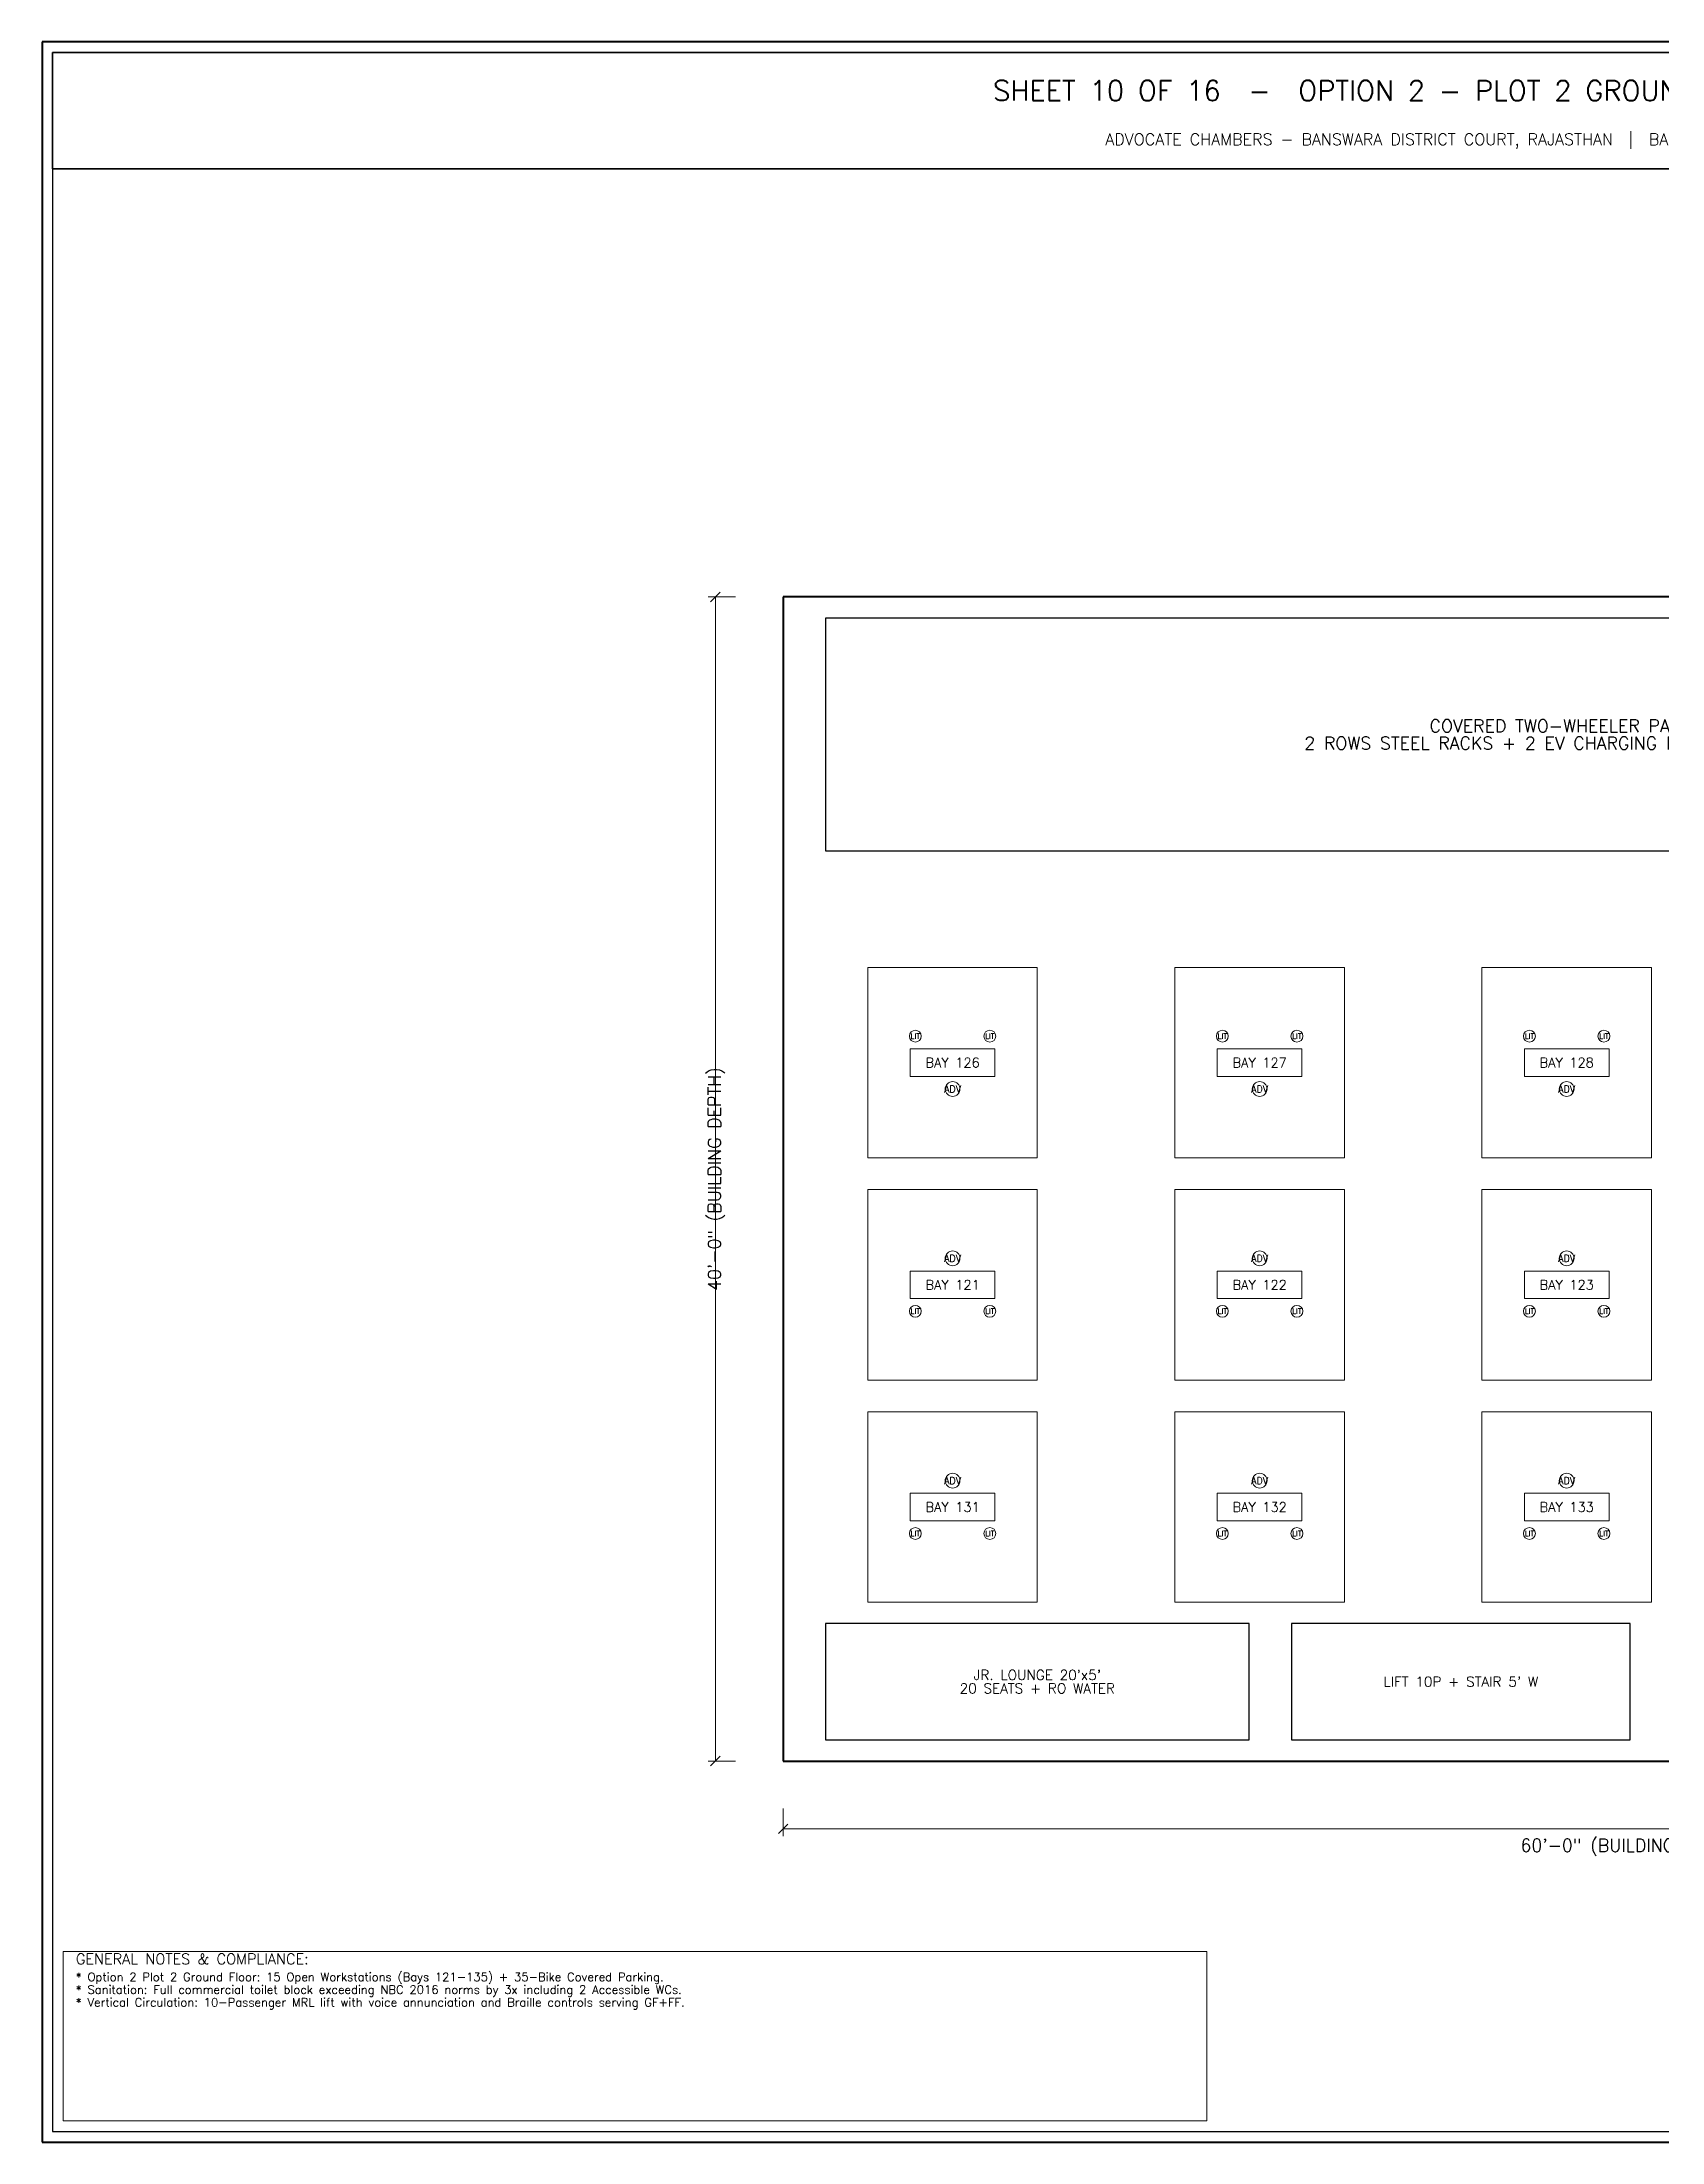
# Model space of a CAD drawing. Header units: inches. Extents: x 0 to 1800, y 0 to 1191.
# Drawn here: x 0 to 918, y 0 to 1191 of the extents above; entities that cross this region are included whole.
import ezdxf
from ezdxf.enums import TextEntityAlignment as Align

# ---------------------------------------------------------------- set-up
doc = ezdxf.new("R2010")
doc.units = ezdxf.units.IN
doc.header["$MEASUREMENT"] = 0
for name, color, linetype in [('A-BAY', 3, 'Continuous'), ('A-DIM', 4, 'Continuous'), ('A-FURN', 1, 'Continuous'), ('A-JALI', 6, 'Continuous'), ('A-TEXT', 7, 'Continuous'), ('A-TEXT-TTL', 7, 'Continuous'), ('A-TTLB', 7, 'Continuous'), ('A-WALL', 7, 'Continuous')]:
    doc.layers.add(name, color=color, linetype=linetype)
doc.styles.add('SIMPLEX', font='simplex.shx')

msp = doc.modelspace()

# ---------------------------------------------------------------- linework, layer by layer
at = {"layer": 'A-BAY', "lineweight": 15}
for p, q in [((564, 558), (564, 666)), ((738, 558), (738, 666)), ((912, 558), (912, 666)), ((468, 558), (564, 558)), ((642, 558), (738, 558)), ((816, 558), (912, 558)), ((564, 432), (564, 540)), ((738, 432), (738, 540)), ((912, 432), (912, 540)), ((468, 432), (564, 432)), ((642, 432), (738, 432)), ((816, 432), (912, 432)), ((564, 306), (564, 414)), ((738, 306), (738, 414)), ((912, 306), (912, 414)), ((468, 306), (564, 306)), ((642, 306), (738, 306)), ((816, 306), (912, 306))]:
    msp.add_line(p, q, dxfattribs=at)
at = {"layer": 'A-DIM', "lineweight": 13}
for p, q in [((393, 876), (377.4, 876)), ((393, 216), (377.4, 216)), ((420, 189), (420, 173.4))]:
    msp.add_line(p, q, dxfattribs=at)
at = {"layer": 'A-DIM', "lineweight": 30}
for p, q in [((378.9, 873.3), (384.3, 878.7)), ((378.9, 213.3), (384.3, 218.7)), ((417.3, 174.9), (422.7, 180.3))]:
    msp.add_line(p, q, dxfattribs=at)
at = {"layer": 'A-DIM', "lineweight": 18}
for p, q in [((381.6, 216), (381.6, 876)), ((420, 177.6), (1380, 177.6))]:
    msp.add_line(p, q, dxfattribs=at)
at = {"layer": 'A-FURN', "lineweight": 30}
for p, q in [((1356, 864), (444, 864)), ((444, 864), (444, 732)), ((444, 732), (1356, 732))]:
    msp.add_line(p, q, dxfattribs=at)
at = {"layer": 'A-FURN', "lineweight": 20}
for p, q in [((540, 619.8), (492, 619.8)), ((492, 619.8), (492, 604.2)), ((540, 604.2), (540, 619.8)), ((714, 619.8), (666, 619.8)), ((666, 619.8), (666, 604.2)), ((714, 604.2), (714, 619.8)), ((888, 619.8), (840, 619.8)), ((840, 619.8), (840, 604.2)), ((888, 604.2), (888, 619.8)), ((492, 604.2), (540, 604.2)), ((666, 604.2), (714, 604.2)), ((840, 604.2), (888, 604.2)), ((540, 493.8), (492, 493.8)), ((492, 493.8), (492, 478.2)), ((540, 478.2), (540, 493.8)), ((714, 493.8), (666, 493.8)), ((666, 493.8), (666, 478.2)), ((714, 478.2), (714, 493.8)), ((888, 493.8), (840, 493.8)), ((840, 493.8), (840, 478.2)), ((888, 478.2), (888, 493.8)), ((492, 478.2), (540, 478.2)), ((666, 478.2), (714, 478.2)), ((840, 478.2), (888, 478.2)), ((540, 367.8), (492, 367.8)), ((492, 367.8), (492, 352.2)), ((540, 352.2), (540, 367.8)), ((714, 367.8), (666, 367.8)), ((666, 367.8), (666, 352.2)), ((714, 352.2), (714, 367.8)), ((888, 367.8), (840, 367.8)), ((840, 367.8), (840, 352.2)), ((888, 352.2), (888, 367.8)), ((492, 352.2), (540, 352.2)), ((666, 352.2), (714, 352.2)), ((840, 352.2), (888, 352.2))]:
    msp.add_line(p, q, dxfattribs=at)
at = {"layer": 'A-FURN'}
for p, q in [((684, 294), (444, 294)), ((444, 294), (444, 228)), ((684, 228), (684, 294)), ((444, 228), (684, 228))]:
    msp.add_line(p, q, dxfattribs=at)
at = {"layer": 'A-FURN', "lineweight": 15}
for centre in [(494.9, 627), (537.1, 627), (668.9, 627), (711.1, 627), (842.9, 627), (885.1, 627), (494.9, 471), (537.1, 471), (668.9, 471), (711.1, 471), (842.9, 471), (885.1, 471), (494.9, 345), (537.1, 345), (668.9, 345), (711.1, 345), (842.9, 345), (885.1, 345)]:
    msp.add_circle(centre, 3.36, dxfattribs=at)
at = {"layer": 'A-FURN', "lineweight": 18}
for centre in [(516, 597), (690, 597), (864, 597), (516, 501), (690, 501), (864, 501), (516, 375), (690, 375), (864, 375)]:
    msp.add_circle(centre, 4.2, dxfattribs=at)
at = {"layer": 'A-JALI', "lineweight": 20}
for p, q in [((468, 666), (564, 666)), ((468, 558), (468, 666)), ((642, 666), (738, 666)), ((642, 558), (642, 666)), ((816, 666), (912, 666)), ((816, 558), (816, 666)), ((468, 540), (564, 540)), ((468, 432), (468, 540)), ((642, 540), (738, 540)), ((642, 432), (642, 540)), ((816, 540), (912, 540)), ((816, 432), (816, 540)), ((468, 414), (564, 414)), ((468, 306), (468, 414)), ((642, 414), (738, 414)), ((642, 306), (642, 414)), ((816, 414), (912, 414)), ((816, 306), (816, 414))]:
    msp.add_line(p, q, dxfattribs=at)
at = {"layer": 'A-TTLB', "lineweight": 50}
for p, q in [((1800, 1190.7), (0, 1190.7)), ((0, 1190.7), (0, 0)), ((0, 0), (1800, 0))]:
    msp.add_line(p, q, dxfattribs=at)
at = {"layer": 'A-TTLB', "lineweight": 25}
for p, q in [((1794, 1184.7), (6, 1184.7)), ((6, 1184.7), (6, 6)), ((6, 6), (1794, 6))]:
    msp.add_line(p, q, dxfattribs=at)
at = {"layer": 'A-TTLB', "lineweight": 35}
for p, q in [((1794, 1184.7), (6, 1184.7)), ((6, 1184.7), (6, 1118.7)), ((6, 1118.7), (1794, 1118.7))]:
    msp.add_line(p, q, dxfattribs=at)
at = {"layer": 'A-TTLB', "lineweight": 20}
for p, q in [((660, 108), (12, 108)), ((12, 108), (12, 12)), ((660, 12), (660, 108)), ((12, 12), (660, 12))]:
    msp.add_line(p, q, dxfattribs=at)
at = {"layer": 'A-WALL', "lineweight": 50}
for p, q in [((1380, 876), (420, 876)), ((420, 876), (420, 216)), ((420, 216), (1380, 216))]:
    msp.add_line(p, q, dxfattribs=at)
at = {"layer": 'A-WALL', "lineweight": 30}
for p, q in [((900, 294), (708, 294)), ((708, 294), (708, 228)), ((900, 228), (900, 294)), ((708, 228), (900, 228))]:
    msp.add_line(p, q, dxfattribs=at)

# ---------------------------------------------------------------- texts
at = {"layer": 'A-BAY', "style": 'SIMPLEX'}
for s, p in [('BAY 126', (516, 612)), ('BAY 127', (690, 612)), ('BAY 128', (864, 612)), ('BAY 121', (516, 486)), ('BAY 122', (690, 486)), ('BAY 123', (864, 486)), ('BAY 131', (516, 360)), ('BAY 132', (690, 360)), ('BAY 133', (864, 360))]:
    msp.add_text(s, height=5.4, dxfattribs=at).set_placement(p, align=Align.MIDDLE_CENTER)
at = {"layer": 'A-DIM', "style": 'SIMPLEX'}
msp.add_text('40\'-0" (BUILDING DEPTH)', height=7.2, rotation=90, dxfattribs=at).set_placement((377.4, 546), align=Align.TOP_CENTER)
msp.add_text('60\'-0" (BUILDING WIDTH)', height=7.2, dxfattribs=at).set_placement((900, 171.8), align=Align.TOP_CENTER)
at = {"layer": 'A-FURN', "style": 'SIMPLEX'}
for s, height, p in [('LIT', 3, (494.9, 627)), ('LIT', 3, (537.1, 627)), ('LIT', 3, (668.9, 627)), ('LIT', 3, (711.1, 627)), ('LIT', 3, (842.9, 627)), ('LIT', 3, (885.1, 627)), ('ADV', 3.96, (516, 597)), ('ADV', 3.96, (690, 597)), ('ADV', 3.96, (864, 597)), ('ADV', 3.96, (516, 501)), ('ADV', 3.96, (690, 501)), ('ADV', 3.96, (864, 501)), ('LIT', 3, (494.9, 471)), ('LIT', 3, (537.1, 471)), ('LIT', 3, (668.9, 471)), ('LIT', 3, (711.1, 471)), ('LIT', 3, (842.9, 471)), ('LIT', 3, (885.1, 471)), ('ADV', 3.96, (516, 375)), ('ADV', 3.96, (690, 375)), ('ADV', 3.96, (864, 375)), ('LIT', 3, (494.9, 345)), ('LIT', 3, (537.1, 345)), ('LIT', 3, (668.9, 345)), ('LIT', 3, (711.1, 345)), ('LIT', 3, (842.9, 345)), ('LIT', 3, (885.1, 345)), ("JR. LOUNGE 20'x5'", 5.64, (564, 264.8)), ('20 SEATS + RO WATER', 5.64, (564, 257.2))]:
    msp.add_text(s, height=height, dxfattribs=at).set_placement(p, align=Align.MIDDLE_CENTER)
at = {"layer": 'A-TEXT', "style": 'SIMPLEX'}
for s, p in [('* Option 2 Plot 2 Ground Floor: 15 Open Workstations (Bays 121-135) + 35-Bike Covered Parking.', (19.2, 91.2)), ('* Sanitation: Full commercial toilet block exceeding NBC 2016 norms by 3x including 2 Accessible WCs.', (19.2, 84)), ('* Vertical Circulation: 10-Passenger MRL lift with voice annunciation and Braille controls serving GF+FF.', (19.2, 76.8))]:
    msp.add_text(s, height=4.8, dxfattribs=at).set_placement(p)
at = {"layer": 'A-TEXT-TTL', "style": 'SIMPLEX'}
for s, height, p in [('SHEET 10 OF 16  -  OPTION 2 - PLOT 2 GROUND FLOOR PLAN (15 BAYS + BIKE PARKING)', 11.4, (900, 1163.1)), ('ADVOCATE CHAMBERS - BANSWARA DISTRICT COURT, RAJASTHAN  |  BAR ASSOCIATION & DLSA, BANSWARA  |  SCALE: 1/8" = 1\'-0"', 6.6, (900, 1135.5)), ('2 ROWS STEEL RACKS + 2 EV CHARGING POINTS (NORTH SERVICE ACCESS)', 7.2, (900, 793.1)), ('COVERED TWO-WHEELER PARKING - 35 BIKES', 7.2, (900, 802.9))]:
    msp.add_text(s, height=height, dxfattribs=at).set_placement(p, align=Align.MIDDLE_CENTER)
msp.add_text('GENERAL NOTES & COMPLIANCE:', height=6, dxfattribs=at).set_placement((19.2, 100.8))
at = {"layer": 'A-WALL', "style": 'SIMPLEX'}
msp.add_text("LIFT 10P + STAIR 5' W", height=5.64, dxfattribs=at).set_placement((804, 261), align=Align.MIDDLE_CENTER)

doc.saveas('drawing.dxf')
